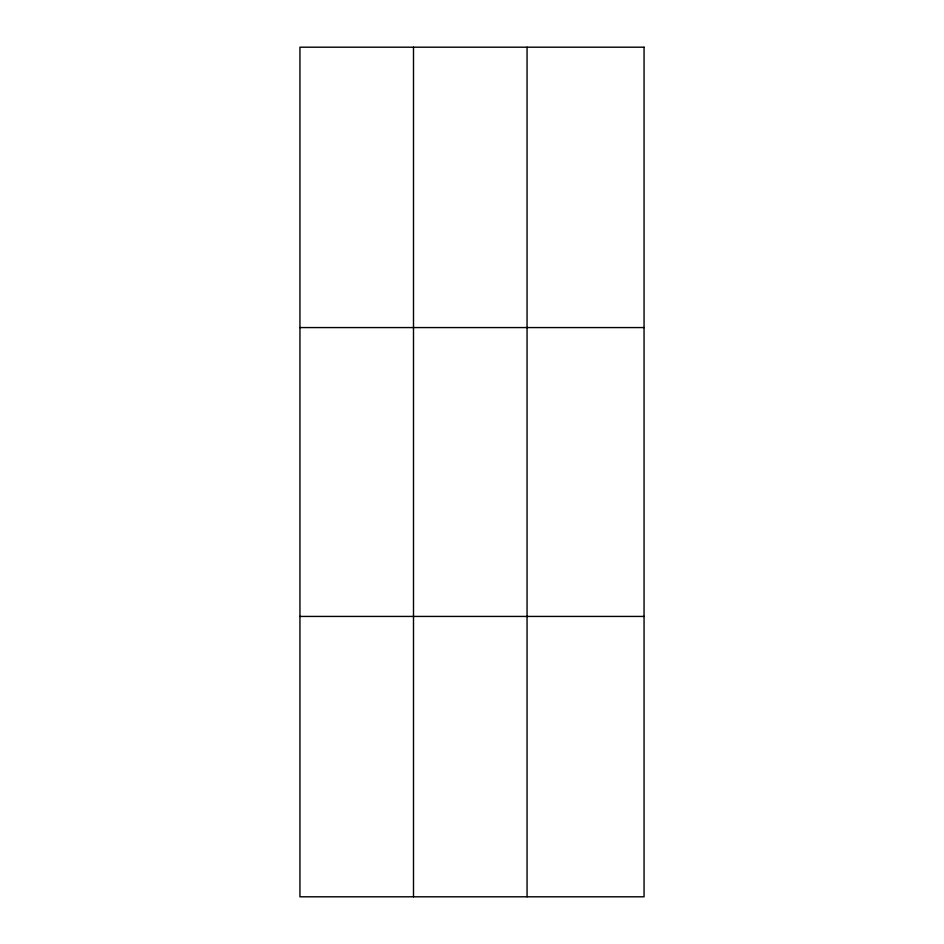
<?xml version="1.0" encoding="UTF-8"?>
<svg xmlns="http://www.w3.org/2000/svg" width="944" height="944" viewBox="0 0 944 944"><rect width="100%" height="100%" fill="white"/><g stroke="black" fill="none" stroke-linecap="round" stroke-linejoin="round"><path stroke-width="1.42" d="M413.496 47.2L413.496 896.8M527.059 47.2L527.059 896.8M299.944 327.568L644.056 327.568M299.944 616.432L644.056 616.432M644.056 47.2L644.056 896.8L299.944 896.8L299.944 47.2L644.056 47.2"/></g></svg>
